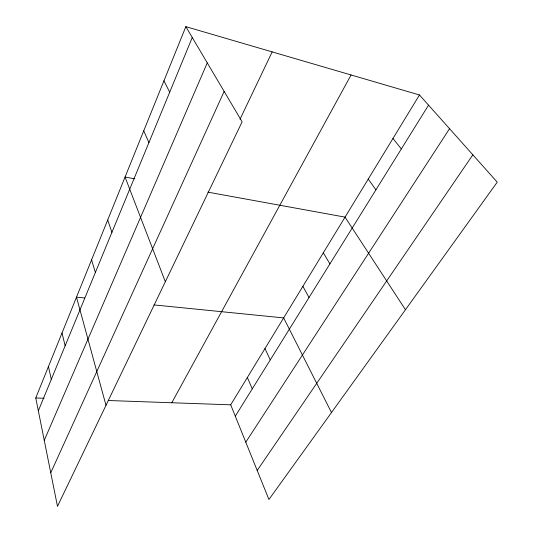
<?xml version="1.0" encoding="UTF-8"?>
<svg xmlns="http://www.w3.org/2000/svg" width="533" height="533" viewBox="0 0 533 533"><rect width="100%" height="100%" fill="white"/><g stroke="black" fill="none" stroke-linecap="round" stroke-linejoin="round"><path stroke-width="0.8" d="M185.844 26.65L242.122 121.817L57.484 506.35L35.758 397.964L185.844 26.65L419.471 94.974L497.242 182.159L268.925 499.501L230.702 404.827L419.471 94.974M38.336 410.816L192.26 37.497M44.259 440.371L207.264 62.874M50.755 472.784L224.153 91.429M239.997 119.279L272.17 51.894M171.793 402.748L351.074 74.973M235.293 416.193L428.545 105.148M245.78 442.177L449.552 128.7M257.199 470.459L472.851 154.81M35.758 397.964L44.072 398.258M108.219 400.51L230.702 404.827M84.674 297.967L76.505 297.154L105.994 405.32M153.924 304.909L283.656 317.908L331.486 412.549M134.762 178.821L125.048 177.049L165.33 281.744M207.857 192.133L345.051 217.124L405.46 309.733M392.974 138.467L401.329 148.954M368.223 179.095L375.932 189.828M323.318 252.795L329.927 263.875M302.891 286.328L309.02 297.521M163.944 80.829L169.701 92.216M264.974 348.569L270.264 359.895M143.743 130.805L148.92 142.611M247.352 377.491L252.276 388.85M107.699 219.969L111.923 232.348M91.563 259.897L95.38 272.463M62.015 333.005L65.146 345.79M48.456 366.531L51.301 379.369"/></g></svg>
